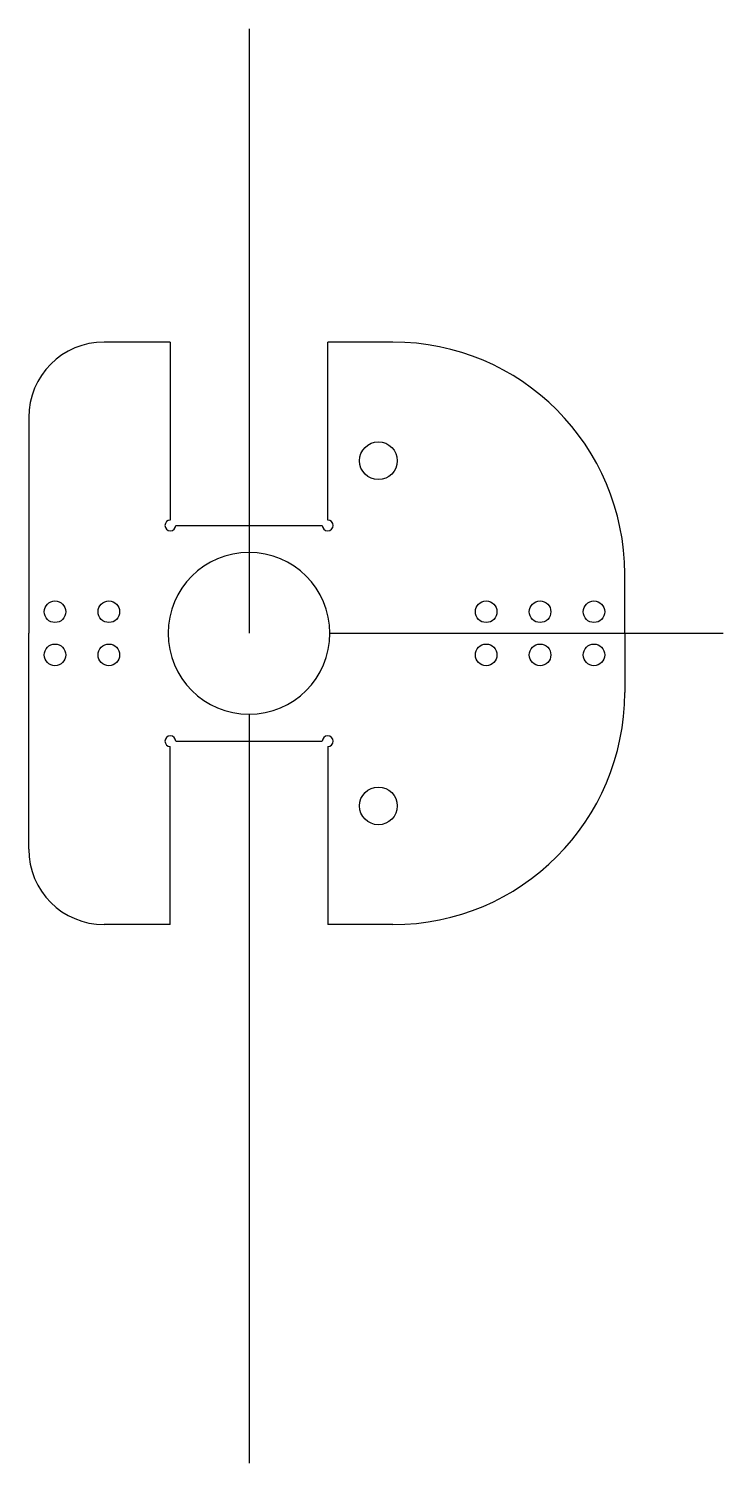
# Model space of a CAD drawing. Header units: millimetres. Extents: x -20 to 44, y -77 to 56.
import ezdxf

# ---------------------------------------------------------------- set-up
doc = ezdxf.new("R2010")
doc.units = ezdxf.units.MM
doc.layers.get('0').update_dxf_attribs({"linetype": 'CONTINUOUS'})

msp = doc.modelspace()

# ---------------------------------------------------------------- linework, layer by layer
for p, q in [((0, 56.05), (0, 0)), ((-7.3, 27), (-13.44, 27)), ((-7.3, 27), (-7.3, 10.5)), ((7.3, 10.5), (7.3, 27)), ((13.35, 27), (7.3, 27)), ((-20.44, 20), (-20.44, 0)), ((-6.8, 10), (6.8, 10)), ((34.85, 0), (34.85, 5.5)), ((-20.44, -20), (-20.44, 0)), ((7.5, 0), (34.85, 0)), ((7.5, 0), (34.85, 0)), ((34.85, 0), (34.85, -5.5)), ((34.85, 0), (44, 0)), ((0, -7.5), (0, -76.94)), ((-7.3, -27), (-7.3, -10.5)), ((-6.8, -10), (6.8, -10)), ((7.3, -10.5), (7.3, -27)), ((-7.3, -27), (-13.44, -27)), ((13.35, -27), (7.3, -27))]:
    msp.add_line(p, q)
for centre, radius in [((12, 16), 1.75), ((-18, 2), 1), ((-13, 2), 1), ((22, 2), 1), ((27, 2), 1), ((32, 2), 1), ((-18, -2), 1), ((-13, -2), 1), ((22, -2), 1), ((27, -2), 1), ((32, -2), 1), ((12, -16), 1.75)]:
    msp.add_circle(centre, radius)
for centre, radius, start, end in [((-13.44, 20), 7, 90, 180), ((13.35, 5.5), 21.5, 0, 90), ((-7.3, 10), 0.5, -270, 0), ((7.3, 10), 0.5, -180, 90), ((0, 0), 7.5, 0, 180), ((0, 0), 7.5, -180, 0), ((13.35, -5.5), 21.5, -90, 0), ((-7.3, -10), 0.5, 0, 270), ((7.3, -10), 0.5, -90, 180), ((-13.44, -20), 7, 180, 270)]:
    msp.add_arc(centre, radius, start, end)

doc.saveas('drawing.dxf')
